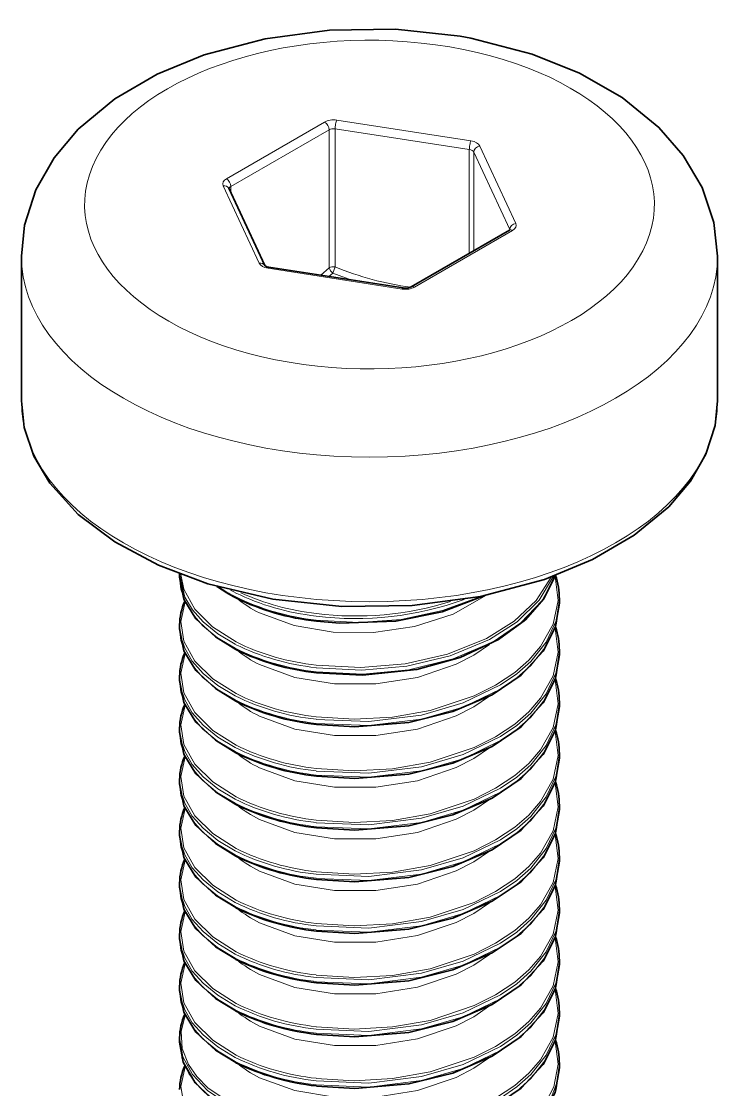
# Model space of a CAD drawing. Extents: x 145 to 857, y 42 to 790.
# Drawn here: x 696.36 to 701.86, y 781.43 to 789.88 of the extents above; entities that cross this region are included whole.
import ezdxf

# ---------------------------------------------------------------- set-up
doc = ezdxf.new("R2010")
doc.units = 0

msp = doc.modelspace()

# ---------------------------------------------------------------- linework, layer by layer
at = {"color": 7, "lineweight": 13, "ltscale": 0.022391}
for p, q in [((698.7529, 789.0819), (697.9773, 788.6341)), ((699.4622, 787.7767), (700.2379, 788.2246))]:
    msp.add_line(p, q, dxfattribs=at)
at = {"color": 7, "lineweight": 13, "ltscale": 0.026804}
for p, q in [((699.9091, 788.9329), (698.8495, 789.0969)), ((699.8962, 788.8643), (698.8366, 789.0281)), ((698.306, 787.9257), (699.3656, 787.7618))]:
    msp.add_line(p, q, dxfattribs=at)
at = {"color": 7, "lineweight": 13, "ltscale": 0.022392}
msp.add_line((698.7883, 789.0207), (698.0126, 788.5729), dxfattribs=at)
at = {"color": 7, "lineweight": 13, "ltscale": 0.027277}
for p, q in [((698.7883, 787.9296), (698.7883, 789.0207)), ((698.8366, 787.9371), (698.8366, 789.0281))]:
    msp.add_line(p, q, dxfattribs=at)
at = {"color": 7, "lineweight": 13, "ltscale": 0.020502}
msp.add_line((699.8962, 788.0442), (699.8962, 788.8643), dxfattribs=at)
at = {"color": 7, "lineweight": 13, "ltscale": 0.01686}
for p, q in [((700.2155, 788.2321), (699.9316, 788.8438)), ((700.2638, 788.2804), (699.9799, 788.8921))]:
    msp.add_line(p, q, dxfattribs=at)
at = {"color": 7, "lineweight": 13, "ltscale": 0.019479}
msp.add_line((699.9316, 788.0646), (699.9316, 788.8438), dxfattribs=at)
at = {"color": 7, "lineweight": 13, "ltscale": 0.016861}
msp.add_line((697.9514, 788.5783), (698.2354, 787.9666), dxfattribs=at)
at = {"color": 7, "lineweight": 13, "ltscale": 0.001215}
msp.add_line((698.0126, 788.5243), (698.0126, 788.5729), dxfattribs=at)
at = {"color": 7, "lineweight": 35, "ltscale": 0.016861}
msp.add_line((697.9968, 788.5585), (698.2807, 787.9468), dxfattribs=at)
at = {"color": 7, "lineweight": 35, "ltscale": 0.022392}
msp.add_line((699.4372, 787.7792), (700.2129, 788.2271), dxfattribs=at)
at = {"color": 7, "lineweight": 35, "ltscale": 0.000190442}
msp.add_line((700.2129, 788.2271), (700.2189, 788.2317), dxfattribs=at)
at = {"color": 7, "lineweight": 35, "ltscale": 0.028578}
msp.add_line((696.3576, 786.8779), (696.3576, 788.0211), dxfattribs=at)
at = {"color": 7, "lineweight": 35, "ltscale": 0.028577}
msp.add_line((701.8576, 786.8781), (701.8576, 788.0211), dxfattribs=at)
at = {"color": 7, "lineweight": 35, "ltscale": 0.026806}
msp.add_line((698.3137, 787.9343), (699.3733, 787.7704), dxfattribs=at)
at = {"color": 7, "lineweight": 13, "ltscale": 0.002203}
msp.add_line((698.7225, 787.8711), (698.7883, 787.9296), dxfattribs=at)
at = {"color": 7, "lineweight": 13, "ltscale": 0.001325}
msp.add_line((698.8366, 787.9371), (698.8172, 787.8878), dxfattribs=at)
at = {"color": 7, "lineweight": 13, "ltscale": 0.001009}
msp.add_line((698.7869, 787.8611), (698.8172, 787.8878), dxfattribs=at)
at = {"color": 7, "lineweight": 13, "ltscale": 0.004038}
msp.add_line((698.9691, 787.8329), (698.8172, 787.8878), dxfattribs=at)
at = {"color": 7, "lineweight": 35, "ltscale": 0.000802612}
for p, q in [((697.6076, 785.4835), (697.6076, 785.5156)), ((697.6076, 785.0753), (697.6076, 785.1074)), ((697.6076, 784.667), (697.6076, 784.6991)), ((700.6076, 784.4629), (700.6076, 784.495)), ((700.6076, 784.0546), (700.6076, 784.0867)), ((700.6076, 783.6464), (700.6076, 783.6785)), ((697.6076, 783.4423), (697.6076, 783.4744)), ((700.6076, 783.2382), (700.6076, 783.2703)), ((700.6076, 782.8299), (700.6076, 782.862)), ((700.6076, 782.4216), (700.6076, 782.4537)), ((697.6076, 782.2175), (697.6076, 782.2496)), ((697.6076, 781.8093), (697.6076, 781.8414))]:
    msp.add_line(p, q, dxfattribs=at)
at = {"color": 7, "lineweight": 13, "ltscale": 0.001049}
msp.add_line((698.0476, 785.3622), (698.0106, 785.382), dxfattribs=at)
at = {"color": 7, "lineweight": 35, "ltscale": 0.000804138}
for p, q in [((700.6076, 785.2794), (700.6076, 785.3115)), ((700.6076, 784.8711), (700.6076, 784.9033)), ((697.6076, 784.2587), (697.6076, 784.2909)), ((697.6076, 783.8505), (697.6076, 783.8826)), ((697.6076, 783.034), (697.6076, 783.0662)), ((697.6076, 782.6257), (697.6076, 782.6579)), ((700.6076, 782.0134), (700.6076, 782.0455)), ((700.6076, 781.6051), (700.6076, 781.6373))]:
    msp.add_line(p, q, dxfattribs=at)
at = {"color": 7, "lineweight": 35}
for points in [[(696.3576, 788.0211), (696.382, 788.2673), (696.4713, 788.5469), (696.6156, 788.7999), (696.8066, 789.0253), (697.095, 789.2642), (697.4292, 789.4593), (697.8005, 789.6123), (698.2833, 789.7408), (698.7925, 789.8088), (699.3118, 789.8154), (699.8246, 789.7606)], [(701.8576, 788.0211), (701.8289, 788.2878), (701.7354, 788.5658), (701.5863, 788.8184), (701.3936, 789.04), (701.1023, 789.2764), (700.7657, 789.4692), (700.3926, 789.6198), (699.9082, 789.7455), (699.8246, 789.7606)], [(698.3448, 785.3113), (697.8303, 785.4327), (697.4397, 785.579), (697.0954, 785.7629), (696.8071, 785.9804), (696.5836, 786.2266), (696.4565, 786.4413), (696.3803, 786.6671), (696.3576, 786.8779)], [(698.3448, 785.3113), (698.8898, 785.2531), (699.4435, 785.2601), (699.9838, 785.3321), (700.489, 785.4665), (700.8687, 785.6229), (701.1996, 785.8158), (701.4721, 786.0411), (701.6432, 786.2427), (701.7657, 786.457), (701.8383, 786.6834), (701.8576, 786.8781)], [(697.6076, 785.4835), (697.642, 785.3104), (697.7368, 785.1544), (697.8909, 785.0114), (698.051, 784.913)], [(700.5768, 785.4978), (700.4829, 785.3112), (700.3391, 785.1482), (700.1258, 784.9913), (699.825, 784.8497), (699.4811, 784.7549), (699.053, 784.7092), (698.6885, 784.7272)], [(700.0118, 785.3377), (699.6821, 785.2114), (699.316, 785.1368), (698.8739, 785.1197), (698.6885, 785.1355)], [(700.6076, 785.2794), (700.5754, 785.0853), (700.4802, 784.8991), (700.3047, 784.7097), (700.0761, 784.5547), (699.7672, 784.4213), (699.4188, 784.3354), (698.9905, 784.3004), (698.6885, 784.319)], [(697.6076, 785.0753), (697.642, 784.9021), (697.7368, 784.7462), (697.8909, 784.6031), (698.051, 784.5048)], [(700.6076, 784.8711), (700.5754, 784.677), (700.4802, 784.4908), (700.3047, 784.3015), (700.0761, 784.1465), (699.7672, 784.0131), (699.4188, 783.9272), (698.9905, 783.8921), (698.6885, 783.9108)], [(697.6076, 784.667), (697.642, 784.4939), (697.7368, 784.338), (697.8909, 784.1949), (698.051, 784.0966)], [(700.6076, 784.4629), (700.5754, 784.2687), (700.4802, 784.0826), (700.3047, 783.8932), (700.0761, 783.7382), (699.7672, 783.6048), (699.4188, 783.5189), (698.9905, 783.4839), (698.6885, 783.5025)], [(697.6076, 784.2587), (697.642, 784.0856), (697.7368, 783.9297), (697.8909, 783.7866), (698.051, 783.6883)], [(700.6076, 784.0546), (700.5754, 783.8605), (700.4802, 783.6744), (700.3047, 783.485), (700.0761, 783.33), (699.7672, 783.1965), (699.4188, 783.1107), (698.9905, 783.0756), (698.6885, 783.0942)], [(697.6076, 783.8505), (697.642, 783.6774), (697.7368, 783.5214), (697.8909, 783.3784), (698.051, 783.28)], [(700.6076, 783.6464), (700.5754, 783.4523), (700.4802, 783.2661), (700.3047, 783.0768), (700.0761, 782.9217), (699.7672, 782.7883), (699.4188, 782.7024), (698.9905, 782.6674), (698.6885, 782.686)], [(697.6076, 783.4423), (697.642, 783.2692), (697.7368, 783.1132), (697.8909, 782.9702), (698.051, 782.8718)], [(700.6076, 783.2382), (700.5754, 783.044), (700.4802, 782.8578), (700.3047, 782.6685), (700.0761, 782.5134), (699.7672, 782.3801), (699.4188, 782.2942), (698.9905, 782.2591), (698.6885, 782.2778)], [(697.6076, 783.034), (697.642, 782.8609), (697.7368, 782.705), (697.8909, 782.5619), (698.051, 782.4636)], [(700.6076, 782.8299), (700.5754, 782.6357), (700.4802, 782.4496), (700.3047, 782.2603), (700.0761, 782.1052), (699.7672, 781.9718), (699.4188, 781.8859), (698.9905, 781.8508), (698.6885, 781.8695)], [(697.6076, 782.6257), (697.642, 782.4526), (697.7368, 782.2967), (697.8909, 782.1537), (698.051, 782.0553)], [(700.6076, 782.4216), (700.5754, 782.2275), (700.4802, 782.0414), (700.3047, 781.8521), (700.0761, 781.697), (699.7672, 781.5635), (699.4188, 781.4777), (698.9905, 781.4426), (698.6885, 781.4612)], [(697.6076, 782.2175), (697.642, 782.0444), (697.7368, 781.8884), (697.8909, 781.7454), (698.051, 781.647)], [(700.6076, 782.0134), (700.5754, 781.8193), (700.4802, 781.6331), (700.3047, 781.4438), (700.0761, 781.2887), (699.7672, 781.1553), (699.4188, 781.0695), (698.9905, 781.0344), (698.6885, 781.053)], [(697.6076, 781.8093), (697.6365, 781.6503), (697.7302, 781.4882), (697.8889, 781.3386), (698.051, 781.2388)], [(700.6076, 781.6051), (700.5754, 781.411), (700.4802, 781.2249), (700.3047, 781.0355), (700.0761, 780.8805), (699.7672, 780.7471), (699.4188, 780.6612), (698.9905, 780.6261), (698.6885, 780.6448)]]:
    msp.add_lwpolyline(points, dxfattribs=at)
at = {"color": 7, "lineweight": 13}
for points in [[(698.0476, 784.9539), (697.9092, 785.0367), (697.7924, 785.1318), (697.7095, 785.226), (697.6499, 785.3269), (697.6076, 785.5094)], [(698.0463, 784.9225), (697.9081, 785.0054), (697.7916, 785.1005), (697.7076, 785.1964), (697.6478, 785.2993), (697.6177, 785.3905), (697.6076, 785.4835)], [(698.054, 784.9725), (697.868, 785.0907), (697.7269, 785.2314), (697.6412, 785.3887), (697.6183, 785.5053)], [(700.576, 785.4975), (700.4712, 785.2989), (700.3026, 785.1221), (700.0835, 784.9739), (699.7685, 784.8378), (699.4193, 784.7521), (699.0549, 784.7178), (698.6853, 784.736)], [(700.5623, 785.4924), (700.4482, 785.3011), (700.2751, 785.132), (700.0554, 784.9908), (699.7443, 784.8621), (699.4021, 784.7814), (699.0461, 784.7498), (698.6853, 784.7681)], [(700.574, 785.4895), (700.597, 785.3004), (700.5576, 785.1127), (700.4591, 784.9353), (700.3665, 784.8289), (700.2545, 784.7316), (700.1038, 784.6315), (699.9351, 784.5465), (699.5866, 784.4303), (699.29, 784.3778), (698.9869, 784.3609), (698.6872, 784.3797)], [(700.5429, 785.4854), (700.4244, 785.2998), (700.2498, 785.1362), (700.0312, 785.0002), (699.7247, 784.8766), (699.3889, 784.7994), (699.0403, 784.7695), (698.6872, 784.788)], [(698.054, 784.5643), (697.869, 784.6817), (697.7283, 784.8214), (697.6422, 784.9775), (697.6178, 785.1337), (697.6511, 785.2891)], [(698.2383, 785.2018), (698.5126, 785.1008), (698.8197, 785.0493), (699.1397, 785.0469), (699.4635, 785.0944), (699.7679, 785.1929), (700.0316, 785.3418)], [(699.9863, 785.3326), (699.6842, 785.22), (699.3572, 785.1507), (699.0197, 785.1255), (698.6853, 785.1443)], [(700.6076, 785.3115), (700.5812, 785.1378), (700.5042, 784.9713), (700.3815, 784.8181), (700.2705, 784.7201), (700.1428, 784.6322), (699.8479, 784.4897), (699.5173, 784.3943), (699.1016, 784.3431), (698.6853, 784.3599)], [(700.6076, 785.2794), (700.5812, 785.1056), (700.5042, 784.9391), (700.3815, 784.786), (700.2705, 784.688), (700.1428, 784.6001), (699.8479, 784.4576), (699.5173, 784.3622), (699.1016, 784.311), (698.6853, 784.3278)], [(698.0476, 784.5457), (697.9092, 784.6285), (697.7924, 784.7235), (697.708, 784.8197), (697.6479, 784.9229), (697.6177, 785.0143), (697.6076, 785.1074)], [(698.0463, 784.5142), (697.9081, 784.5971), (697.7916, 784.6922), (697.7076, 784.7881), (697.6478, 784.8911), (697.6177, 784.9823), (697.6076, 785.0753)], [(700.574, 785.0812), (700.597, 784.8922), (700.5576, 784.7045), (700.4591, 784.527), (700.3665, 784.4207), (700.2545, 784.3234), (700.1038, 784.2233), (699.9351, 784.1382), (699.5866, 784.022), (699.29, 783.9695), (698.9869, 783.9526), (698.6872, 783.9714)], [(698.2383, 784.7936), (698.5183, 784.691), (698.832, 784.6401), (699.1583, 784.64), (699.4865, 784.6916), (699.7933, 784.7958), (699.9318, 784.8676), (700.0559, 784.952)], [(698.054, 784.156), (697.869, 784.2734), (697.7283, 784.4131), (697.6422, 784.5693), (697.6178, 784.7255), (697.6511, 784.8809)], [(700.6076, 784.9033), (700.5812, 784.7295), (700.5042, 784.563), (700.3815, 784.4099), (700.2705, 784.3118), (700.1428, 784.224), (699.8479, 784.0815), (699.5173, 783.9861), (699.1016, 783.9349), (698.6853, 783.9517)], [(700.6076, 784.8711), (700.5812, 784.6974), (700.5042, 784.5309), (700.3815, 784.3777), (700.2705, 784.2797), (700.1428, 784.1918), (699.8479, 784.0494), (699.5173, 783.9539), (699.1016, 783.9028), (698.6853, 783.9195)], [(698.0476, 784.1375), (697.9092, 784.2202), (697.7924, 784.3153), (697.708, 784.4115), (697.6479, 784.5146), (697.6177, 784.606), (697.6076, 784.6991)], [(698.0463, 784.106), (697.9081, 784.1888), (697.7916, 784.2839), (697.7076, 784.3799), (697.6478, 784.4828), (697.6177, 784.574), (697.6076, 784.667)], [(700.574, 784.673), (700.597, 784.4839), (700.5576, 784.2962), (700.4591, 784.1188), (700.3665, 784.0124), (700.2545, 783.9151), (700.1038, 783.8151), (699.9351, 783.73), (699.5866, 783.6138), (699.29, 783.5613), (698.9869, 783.5444), (698.6872, 783.5632)], [(698.2383, 784.3853), (698.5183, 784.2828), (698.832, 784.2318), (699.1583, 784.2317), (699.4865, 784.2833), (699.7933, 784.3876), (699.9318, 784.4594), (700.0559, 784.5438)], [(698.054, 783.7478), (697.869, 783.8652), (697.7283, 784.0049), (697.6422, 784.1611), (697.6178, 784.3172), (697.6511, 784.4727)], [(700.6076, 784.495), (700.5812, 784.3212), (700.5042, 784.1548), (700.3815, 784.0016), (700.2705, 783.9036), (700.1428, 783.8157), (699.8479, 783.6733), (699.5173, 783.5778), (699.1016, 783.5267), (698.6853, 783.5434)], [(700.6076, 784.4629), (700.5812, 784.2891), (700.5042, 784.1226), (700.3815, 783.9695), (700.2705, 783.8715), (700.1428, 783.7836), (699.8479, 783.6411), (699.5173, 783.5457), (699.1016, 783.4945), (698.6853, 783.5112)], [(698.0476, 783.7292), (697.9092, 783.812), (697.7924, 783.907), (697.708, 784.0032), (697.6479, 784.1064), (697.6177, 784.1978), (697.6076, 784.2909)], [(698.0463, 783.6978), (697.9081, 783.7806), (697.7916, 783.8757), (697.7076, 783.9717), (697.6478, 784.0746), (697.6177, 784.1658), (697.6076, 784.2587)], [(700.574, 784.2648), (700.597, 784.0757), (700.5576, 783.8879), (700.4591, 783.7106), (700.3665, 783.6041), (700.2545, 783.5068), (700.1038, 783.4068), (699.9351, 783.3218), (699.5866, 783.2056), (699.29, 783.1531), (698.9869, 783.1362), (698.6872, 783.155)], [(698.2383, 783.9771), (698.5183, 783.8746), (698.832, 783.8235), (699.1583, 783.8235), (699.4865, 783.8751), (699.7933, 783.9794), (699.9318, 784.0511), (700.0559, 784.1356)], [(698.054, 783.3395), (697.869, 783.457), (697.7283, 783.5966), (697.6422, 783.7528), (697.6178, 783.9089), (697.6511, 784.0644)], [(700.6076, 784.0867), (700.5812, 783.913), (700.5042, 783.7465), (700.3815, 783.5934), (700.2705, 783.4954), (700.1428, 783.4075), (699.8479, 783.265), (699.5173, 783.1696), (699.1016, 783.1184), (698.6853, 783.1351)], [(700.6076, 784.0546), (700.5812, 783.8809), (700.5042, 783.7144), (700.3815, 783.5613), (700.2705, 783.4633), (700.1428, 783.3754), (699.8479, 783.2329), (699.5173, 783.1375), (699.1016, 783.0863), (698.6853, 783.103)], [(698.0476, 783.3209), (697.9092, 783.4037), (697.7924, 783.4988), (697.708, 783.595), (697.6479, 783.6982), (697.6177, 783.7896), (697.6076, 783.8826)], [(698.0463, 783.2895), (697.9081, 783.3723), (697.7916, 783.4675), (697.7076, 783.5634), (697.6478, 783.6663), (697.6177, 783.7576), (697.6076, 783.8505)], [(700.574, 783.8565), (700.597, 783.6674), (700.5576, 783.4797), (700.4591, 783.3023), (700.3665, 783.1959), (700.2545, 783.0986), (700.1038, 782.9985), (699.9351, 782.9135), (699.5866, 782.7973), (699.29, 782.7448), (698.9869, 782.7279), (698.6872, 782.7467)], [(698.2383, 783.5688), (698.5183, 783.4663), (698.832, 783.4153), (699.1583, 783.4152), (699.4865, 783.4669), (699.7933, 783.5711), (699.9318, 783.6428), (700.0559, 783.7273)], [(700.6076, 783.6785), (700.5812, 783.5048), (700.5042, 783.3383), (700.3815, 783.1851), (700.2705, 783.0871), (700.1428, 782.9992), (699.8479, 782.8568), (699.5173, 782.7614), (699.1016, 782.7101), (698.6853, 782.7269)], [(698.054, 782.9313), (697.869, 783.0487), (697.7283, 783.1884), (697.6422, 783.3446), (697.6178, 783.5007), (697.6511, 783.6561)], [(700.6076, 783.6464), (700.5812, 783.4727), (700.5042, 783.3062), (700.3815, 783.153), (700.2705, 783.055), (700.1428, 782.9671), (699.8479, 782.8246), (699.5173, 782.7292), (699.1016, 782.678), (698.6853, 782.6948)], [(698.0476, 782.9127), (697.9092, 782.9955), (697.7924, 783.0906), (697.708, 783.1868), (697.6479, 783.2899), (697.6177, 783.3813), (697.6076, 783.4744)], [(698.0463, 782.8812), (697.9081, 782.9641), (697.7916, 783.0592), (697.7076, 783.1552), (697.6478, 783.2581), (697.6177, 783.3493), (697.6076, 783.4423)], [(700.574, 783.4482), (700.597, 783.2592), (700.5576, 783.0715), (700.4591, 782.894), (700.3665, 782.7877), (700.2545, 782.6903), (700.1038, 782.5903), (699.9351, 782.5052), (699.5866, 782.389), (699.29, 782.3365), (698.9869, 782.3197), (698.6872, 782.3385)], [(698.054, 782.5231), (697.869, 782.6404), (697.7283, 782.7802), (697.6422, 782.9363), (697.6178, 783.0924), (697.6511, 783.2479)], [(698.2383, 783.1605), (698.5183, 783.0581), (698.832, 783.0071), (699.1583, 783.007), (699.4865, 783.0586), (699.7933, 783.1628), (699.9318, 783.2346), (700.0559, 783.319)], [(700.6076, 783.2703), (700.5812, 783.0965), (700.5042, 782.9301), (700.3815, 782.7769), (700.2705, 782.6788), (700.1428, 782.5909), (699.8479, 782.4485), (699.5173, 782.3531), (699.1016, 782.3019), (698.6853, 782.3187)], [(700.6076, 783.2382), (700.5812, 783.0644), (700.5042, 782.8979), (700.3815, 782.7448), (700.2705, 782.6467), (700.1428, 782.5588), (699.8479, 782.4164), (699.5173, 782.3209), (699.1016, 782.2698), (698.6853, 782.2865)], [(698.0476, 782.5045), (697.9092, 782.5872), (697.7924, 782.6823), (697.708, 782.7785), (697.6479, 782.8817), (697.6177, 782.973), (697.6076, 783.0662)], [(698.0463, 782.473), (697.9081, 782.5558), (697.7916, 782.651), (697.7076, 782.7469), (697.6478, 782.8499), (697.6177, 782.941), (697.6076, 783.034)], [(700.574, 783.04), (700.597, 782.851), (700.5576, 782.6632), (700.4591, 782.4858), (700.3665, 782.3794), (700.2545, 782.2821), (700.1038, 782.1821), (699.9351, 782.097), (699.5866, 781.9808), (699.29, 781.9283), (698.9869, 781.9114), (698.6872, 781.9302)], [(698.2383, 782.7523), (698.5183, 782.6498), (698.832, 782.5988), (699.1583, 782.5988), (699.4865, 782.6504), (699.7933, 782.7546), (699.9318, 782.8264), (700.0559, 782.9108)], [(698.054, 782.1148), (697.869, 782.2322), (697.7283, 782.3719), (697.6422, 782.5281), (697.6178, 782.6842), (697.6511, 782.8397)], [(700.6076, 782.862), (700.5812, 782.6882), (700.5042, 782.5218), (700.3815, 782.3687), (700.2705, 782.2706), (700.1428, 782.1827), (699.8479, 782.0403), (699.5173, 781.9448), (699.1016, 781.8937), (698.6853, 781.9104)], [(700.6076, 782.8299), (700.5812, 782.6561), (700.5042, 782.4896), (700.3815, 782.3365), (700.2705, 782.2385), (700.1428, 782.1506), (699.8479, 782.0082), (699.5173, 781.9127), (699.1016, 781.8615), (698.6853, 781.8783)], [(698.0476, 782.0962), (697.9092, 782.179), (697.7924, 782.274), (697.708, 782.3702), (697.6479, 782.4734), (697.6177, 782.5648), (697.6076, 782.6579)], [(698.0463, 782.0648), (697.9081, 782.1476), (697.7916, 782.2427), (697.7076, 782.3387), (697.6478, 782.4416), (697.6177, 782.5328), (697.6076, 782.6257)], [(700.574, 782.6318), (700.597, 782.4427), (700.5576, 782.2549), (700.4591, 782.0776), (700.3665, 781.9711), (700.2545, 781.8738), (700.1038, 781.7738), (699.9351, 781.6887), (699.5866, 781.5726), (699.29, 781.5201), (698.9869, 781.5032), (698.6872, 781.522)], [(698.2383, 782.3441), (698.5183, 782.2416), (698.832, 782.1906), (699.1583, 782.1905), (699.4865, 782.2421), (699.7933, 782.3463), (699.9318, 782.4181), (700.0559, 782.5026)], [(698.054, 781.7065), (697.869, 781.824), (697.7283, 781.9636), (697.6422, 782.1199), (697.6178, 782.2759), (697.6511, 782.4314)], [(700.6076, 782.4537), (700.5812, 782.28), (700.5042, 782.1135), (700.3815, 781.9604), (700.2705, 781.8624), (700.1428, 781.7745), (699.8479, 781.6321), (699.5173, 781.5366), (699.1016, 781.4854), (698.6853, 781.5021)], [(700.6076, 782.4216), (700.5812, 782.2479), (700.5042, 782.0814), (700.3815, 781.9282), (700.2705, 781.8302), (700.1428, 781.7424), (699.8479, 781.5999), (699.5173, 781.5045), (699.1016, 781.4533), (698.6853, 781.47)], [(698.0476, 781.6879), (697.9092, 781.7708), (697.7924, 781.8658), (697.708, 781.962), (697.6479, 782.0652), (697.6177, 782.1565), (697.6076, 782.2496)], [(698.0463, 781.6565), (697.9081, 781.7394), (697.7916, 781.8345), (697.7076, 781.9304), (697.6478, 782.0333), (697.6177, 782.1245), (697.6076, 782.2175)], [(700.574, 782.2235), (700.597, 782.0344), (700.5576, 781.8467), (700.4591, 781.6693), (700.3665, 781.5629), (700.2545, 781.4656), (700.1038, 781.3655), (699.9351, 781.2805), (699.5866, 781.1643), (699.29, 781.1118), (698.9869, 781.0949), (698.6872, 781.1138)], [(698.2383, 781.9358), (698.5183, 781.8333), (698.832, 781.7823), (699.1583, 781.7822), (699.4865, 781.8339), (699.7933, 781.9381), (699.9318, 782.0098), (700.0559, 782.0943)], [(697.6511, 782.0231), (697.6191, 781.892), (697.6285, 781.7595), (697.6785, 781.6307), (697.7437, 781.5361), (697.8298, 781.4482), (698.054, 781.2983)], [(700.6076, 782.0455), (700.5812, 781.8718), (700.5042, 781.7053), (700.3815, 781.5521), (700.2705, 781.4541), (700.1428, 781.3662), (699.8479, 781.2238), (699.5173, 781.1283), (699.1016, 781.0771), (698.6853, 781.0939)], [(700.6076, 782.0134), (700.5812, 781.8396), (700.5042, 781.6732), (700.3815, 781.52), (700.2705, 781.422), (700.1428, 781.3341), (699.8479, 781.1917), (699.5173, 781.0962), (699.1016, 781.045), (698.6853, 781.0618)], [(697.6076, 781.8414), (697.6333, 781.6937), (697.7085, 781.553), (697.8281, 781.4251), (698.0476, 781.2797)], [(698.6872, 780.7055), (699.0589, 780.6875), (699.4329, 780.7242), (699.7897, 780.8154), (700.1085, 780.96), (700.3097, 781.1021), (700.4651, 781.2693), (700.5638, 781.4555), (700.5974, 781.635), (700.574, 781.8153)], [(698.2383, 781.5276), (698.5183, 781.425), (698.832, 781.3741), (699.1583, 781.374), (699.4865, 781.4257), (699.7933, 781.5298), (699.9318, 781.6016), (700.0559, 781.686)], [(698.054, 780.89), (697.8691, 781.0073), (697.7285, 781.1469), (697.6424, 781.3029), (697.6177, 781.4589), (697.6508, 781.6142)], [(698.6853, 780.6857), (699.027, 780.6669), (699.3716, 780.6942), (699.7047, 780.7673), (700.0107, 780.8857), (700.2733, 781.048), (700.3883, 781.1509), (700.4819, 781.2634), (700.544, 781.3688), (700.5857, 781.4788), (700.6076, 781.6373)], [(700.6076, 781.6051), (700.5812, 781.4314), (700.5042, 781.2649), (700.3815, 781.1118), (700.2705, 781.0137), (700.1428, 780.9258), (699.8479, 780.7834), (699.5173, 780.6879), (699.1016, 780.6368), (698.6853, 780.6535)]]:
    msp.add_lwpolyline(points, dxfattribs=at)
at = {"color": 7, "lineweight": 35}
for centre, radius, start, end in [((698.3193, 787.9986), 0.0644, 232.3851, 264.99437), ((699.392, 787.875), 0.1061, 259.87854, 295.29891), ((699.9999, 785.3102), 0.6077, 0.12197, 18.01725), ((698.6028, 786.3999), 1.2116, 234.69429, 242.90322), ((698.0719, 785.1049), 0.4644, 155.80319, 179.69496), ((698.894, 787.0441), 1.9189, 243.92651, 263.85408), ((699.9997, 784.9019), 0.6079, 0.12424, 18.15022), ((698.0719, 784.6967), 0.4644, 155.80319, 179.69496), ((698.894, 786.6359), 1.9189, 243.92651, 263.85408), ((699.9997, 784.4937), 0.6079, 0.12424, 18.15022), ((698.0719, 784.2884), 0.4644, 155.80319, 179.69496), ((698.894, 786.2277), 1.9189, 243.92651, 263.85408), ((699.9997, 784.0854), 0.6079, 0.12424, 18.15022), ((698.894, 785.8194), 1.9189, 243.92651, 263.85407), ((698.0719, 783.8801), 0.4644, 155.80319, 179.69496), ((699.9997, 783.6772), 0.6079, 0.12424, 18.15022), ((698.894, 785.4111), 1.9189, 243.92651, 263.85407), ((698.0719, 783.4719), 0.4644, 155.80319, 179.69496), ((699.9997, 783.2689), 0.6079, 0.12424, 18.15022), ((698.0719, 783.0637), 0.4644, 155.80319, 179.69496), ((698.894, 785.0029), 1.9189, 243.92651, 263.85407), ((699.9997, 782.8607), 0.6079, 0.12424, 18.15022), ((698.0719, 782.6554), 0.4644, 155.80319, 179.69496), ((698.894, 784.5946), 1.9189, 243.92651, 263.85408), ((699.9997, 782.4525), 0.6079, 0.12424, 18.15022), ((698.0719, 782.2472), 0.4644, 155.80319, 179.69496), ((698.894, 784.1864), 1.9189, 243.92651, 263.85407), ((699.9997, 782.0442), 0.6079, 0.12424, 18.15022), ((698.0722, 781.8389), 0.4647, 155.79551, 179.68864), ((698.894, 783.7781), 1.9189, 243.92651, 263.85408), ((699.9988, 781.6358), 0.6088, 0.13681, 18.13566), ((698.894, 783.3699), 1.9189, 243.92651, 263.85408), ((698.072, 781.4307), 0.4644, 155.78548, 179.69426)]:
    msp.add_arc(centre, radius, start, end, dxfattribs=at)
at = {"color": 7, "lineweight": 13}
for centre, radius, start, end in [((698.8849, 787.9663), 0.1036, 200.80284, 229.22291), ((699.7404, 790.0947), 2.3388, 247.27351, 262.43118), ((698.6124, 786.4327), 1.2389, 235.89677, 242.80942), ((698.8934, 787.0914), 1.9256, 243.93662, 263.79879), ((698.9027, 787.136), 1.9512, 245.42059, 263.66065), ((698.8925, 787.0591), 1.9252, 243.91158, 263.82262), ((698.6451, 786.0286), 0.9213, 230.65605, 243.80326), ((698.999, 787.6583), 2.5013, 262.7957, 289.99373), ((698.9974, 787.6915), 2.5143, 262.91249, 287.3881), ((698.8929, 786.6844), 1.9267, 243.96575, 263.8167), ((698.8934, 786.6901), 1.9125, 243.95574, 263.81385), ((698.8925, 786.6508), 1.9252, 243.91158, 263.82262), ((698.6451, 785.6203), 0.9213, 230.65605, 243.80326), ((698.8925, 786.2426), 1.9252, 243.91158, 263.82262), ((698.8929, 786.2762), 1.9267, 243.96575, 263.81671), ((698.8934, 786.2819), 1.9125, 243.95574, 263.81385), ((698.6451, 785.212), 0.9213, 230.65605, 243.80326), ((698.8925, 785.8343), 1.9252, 243.91158, 263.82262), ((698.8929, 785.8679), 1.9267, 243.96575, 263.81671), ((698.8934, 785.8737), 1.9125, 243.95574, 263.81385), ((698.6451, 784.8038), 0.9213, 230.65605, 243.80326), ((698.8925, 785.426), 1.9252, 243.91158, 263.82262), ((698.8934, 785.4584), 1.9256, 243.93662, 263.79879), ((698.8934, 785.4654), 1.9125, 243.95574, 263.81385), ((698.6451, 784.3956), 0.9213, 230.65605, 243.80326), ((698.8934, 785.0571), 1.9125, 243.95574, 263.81385), ((698.8925, 785.0178), 1.9252, 243.91158, 263.82262), ((698.8929, 785.0512), 1.9265, 243.96044, 263.81351), ((698.6451, 783.9873), 0.9213, 230.65605, 243.80326), ((698.8934, 784.6419), 1.9256, 243.93662, 263.79879), ((698.8934, 784.6489), 1.9125, 243.95574, 263.81385), ((698.8925, 784.6096), 1.9252, 243.91158, 263.82262), ((698.6451, 783.5791), 0.9213, 230.65605, 243.80326), ((698.8929, 784.2349), 1.9267, 243.96575, 263.81671), ((698.8934, 784.2407), 1.9125, 243.95574, 263.81385), ((698.8925, 784.2013), 1.9252, 243.91158, 263.82262), ((698.6451, 783.1708), 0.9213, 230.65605, 243.80326), ((698.8925, 783.7931), 1.9252, 243.91158, 263.82262), ((698.8929, 783.8267), 1.9267, 243.96575, 263.81671), ((698.8934, 783.8324), 1.9125, 243.95574, 263.81385), ((698.6451, 782.7626), 0.9213, 230.65605, 243.80326), ((698.8925, 783.3848), 1.9252, 243.91158, 263.82262), ((698.8929, 783.4185), 1.9267, 243.96575, 263.81671), ((698.8934, 783.4241), 1.9125, 243.95574, 263.81385), ((698.6451, 782.3543), 0.9213, 230.65605, 243.80326)]:
    msp.add_arc(centre, radius, start, end, dxfattribs=at)
for centre, major_axis, ratio, start_param, end_param in [((699.1076, 788.4293), (2.25, 0), 0.57735, 1.285398, 7.568583), ((698.7529, 789.0411), (-0.025, 0.0433), 0.57735, 3.926991, 5.497787), ((698.8237, 789.0411), (0.1, 0), 0.57735, 1.308997, 2.356194), ((698.8495, 789.056), (0.0076, 0.0494), 0.211325, 0.631914, 2.202711), ((698.8237, 789.0002), (0.05, 0), 0.57735, 1.308997, 2.356194), ((699.9091, 788.8921), (0.0076, 0.0494), 0.211325, 0.631914, 2.202711), ((699.8832, 788.8772), (0.1, 0), 0.57735, 0.261799, 1.308997), ((699.8832, 788.8364), (0.05, 0), 0.57735, 0.261799, 1.308997), ((699.9799, 788.8513), (0.0453, 0.0211), 0.788675, 1.219917, 2.790713), ((698.048, 788.5933), (0.1, 0), 0.57735, 2.356194, 3.403392), ((697.9514, 788.5375), (-0.0453, -0.0211), 0.788675, 3.141471, 4.36151), ((697.9773, 788.5933), (-0.025, 0.0433), 0.57735, 3.926991, 5.497787), ((698.048, 788.5524), (0.05, 0), 0.57735, 2.356194, 3.043192), ((700.2379, 788.1838), (0.025, -0.0433), 0.57735, 2.356194, 3.141593), ((700.2638, 788.2395), (0.0453, 0.0211), 0.788675, 1.219917, 2.790713), ((700.1672, 788.2654), (0.1, 0), 0.57735, 5.497787, 6.544985), ((699.1076, 788.0211), (2.75, 0), 0.57735, 3.141622, 6.283214), ((698.2354, 787.9257), (-0.0453, -0.0211), 0.788675, 3.141471, 4.36151), ((698.3319, 787.9815), (0.1, 0), 0.57735, 3.403392, 4.45059), ((698.306, 787.8849), (-0.0076, -0.0494), 0.211325, 3.141593, 3.773507), ((698.8237, 787.9092), (0.05, 0), 0.57735, 1.308997, 2.356194), ((699.3915, 787.8176), (0.1, 0), 0.57735, 4.45059, 5.497787), ((699.3656, 787.721), (-0.0076, -0.0494), 0.211325, 3.141593, 3.773507), ((699.4622, 787.736), (0.025, -0.0433), 0.57735, 2.356194, 3.141593), ((699.1076, 786.878), (2.75, 0), 0.57735, 3.141622, 6.283214), ((698.9871, 781.814), (1.3795, 0.0066), 0.557706, 3.30242, 3.95926)]:
    msp.add_ellipse(centre, major_axis=major_axis, ratio=ratio, start_param=start_param, end_param=end_param, dxfattribs=at)

doc.saveas('drawing.dxf')
